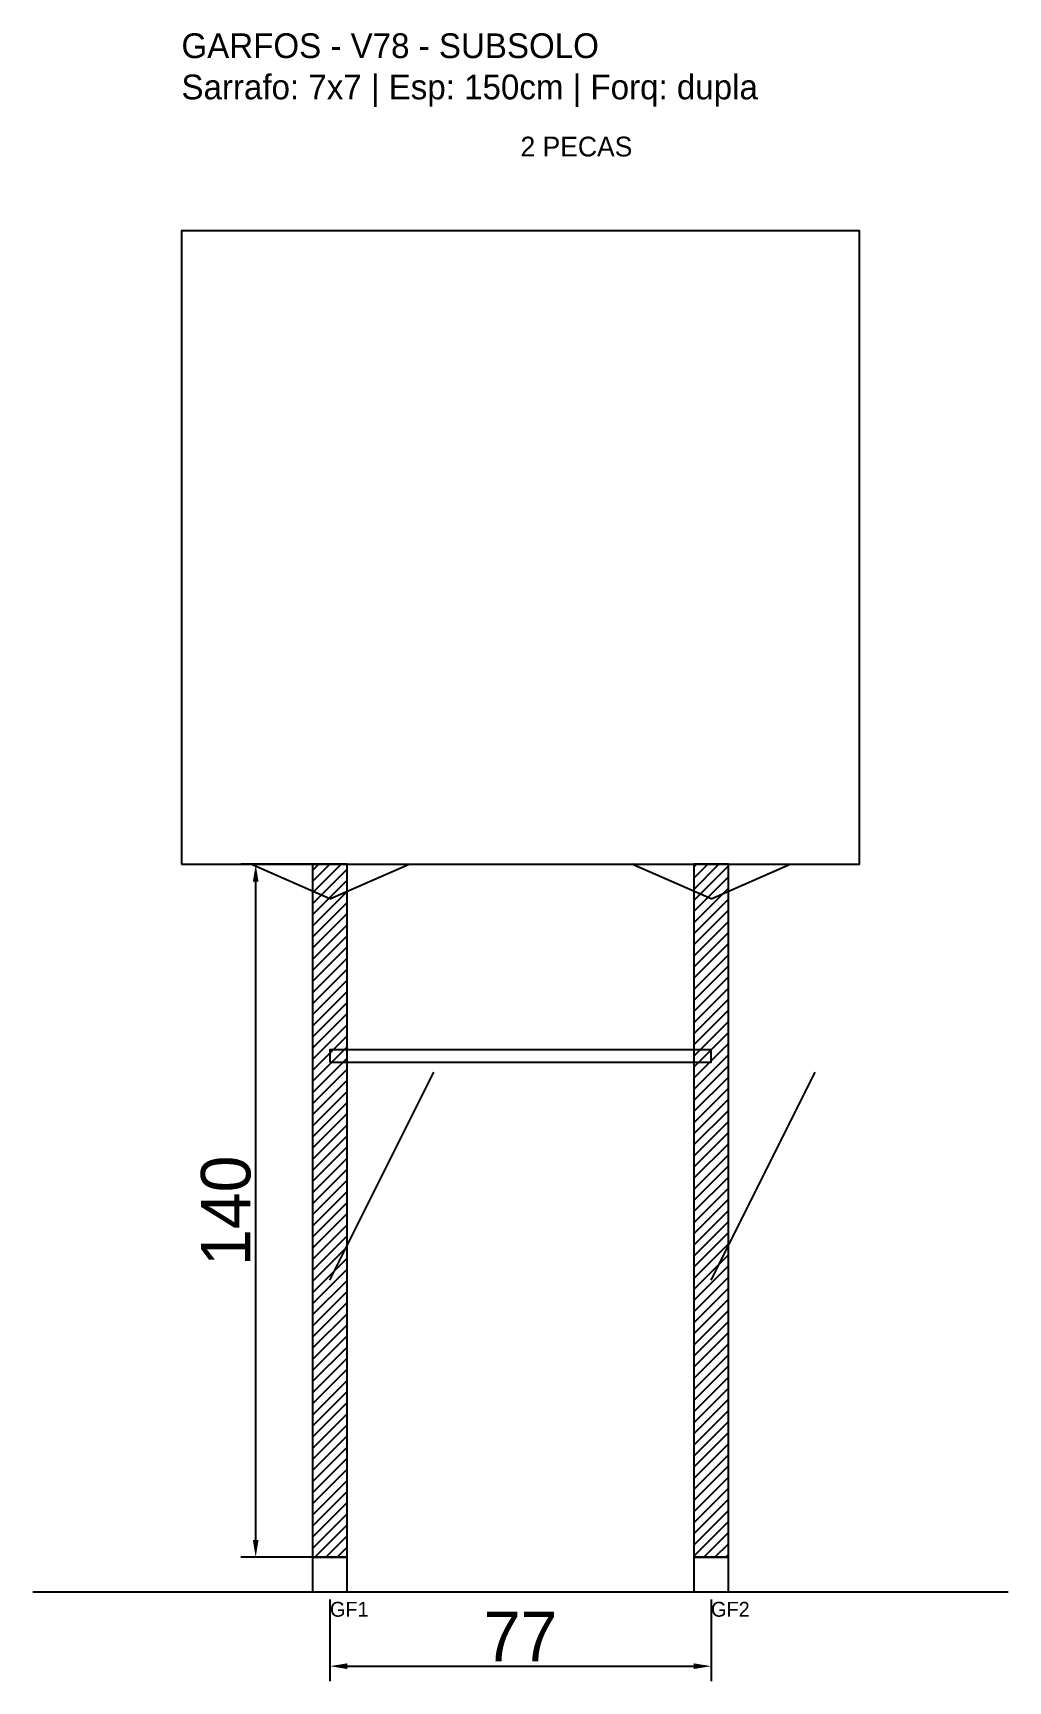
# Model space of a CAD drawing. Header units: metres. Extents: x -30 to 167, y -25 to 308.
import ezdxf

# ---------------------------------------------------------------- set-up
doc = ezdxf.new("R2010")
doc.units = ezdxf.units.M
for name, color, linetype in [('BARRA_ANCORAGEM', 1, 'Continuous'), ('COTA', 241, 'Continuous'), ('GARFOS OK', 3, 'Continuous'), ('NOME DA VIGA', 6, 'Continuous'), ('SARR_7x7', 40, 'Continuous'), ('TIRAS REESCORAMENTO', 252, 'Continuous'), ('VIGAS', 3, 'Continuous')]:
    doc.layers.add(name, color=color, linetype=linetype)
doc.dimstyles.new('EZ DXF', dxfattribs={"dimtxt": 10, "dimasz": 3.5, "dimexe": 3, "dimexo": 1.5, "dimgap": 1, "dimtad": 1, "dimdec": 1, "dimdsep": 46, "dimcen": 2.5, "dimazin": 3, "dimtfac": 1, "dimtmove": 0, "dimatfit": 3})

msp = doc.modelspace()

# ---------------------------------------------------------------- hatches: boundary and pattern name
at = {"layer": 'COTA'}
h = msp.add_hatch(dxfattribs=at)
h.set_pattern_fill('ANSI31', scale=0.5)
h.paths.add_polyline_path([(26.5, 0), (33.5, 0), (33.5, 140), (26.5, 140)])
h = msp.add_hatch(dxfattribs=at)
h.set_pattern_fill('ANSI31', scale=0.5)
h.paths.add_polyline_path([(103.5, 0), (110.5, 0), (110.5, 140), (103.5, 140)])

# ---------------------------------------------------------------- linework, layer by layer
at = {"layer": 'BARRA_ANCORAGEM'}
for p, q in [((30, 56), (51, 98)), ((107, 56), (128, 98))]:
    msp.add_line(p, q, dxfattribs=at)
at = {"layer": 'GARFOS OK'}
for p, q in [((30, 133), (14, 140)), ((14, 140), (46, 140)), ((30, 133), (46, 140)), ((107, 133), (91, 140)), ((91, 140), (123, 140)), ((107, 133), (123, 140))]:
    msp.add_line(p, q, dxfattribs=at)
at = {"layer": 'GARFOS OK', "linetype": 'CONTINUOUS'}
msp.add_line((-30, -7), (167, -7), dxfattribs=at)
at = {"layer": 'GARFOS OK'}
for points in [[(26.5, 0), (33.5, 0), (33.5, 140), (26.5, 140), (26.5, 0)], [(103.5, 0), (110.5, 0), (110.5, 140), (103.5, 140), (103.5, 0)]]:
    msp.add_lwpolyline(points, dxfattribs=at)
at = {"layer": 'SARR_7x7'}
for points in [[(26.5, -7), (33.5, -7), (33.5, 0), (26.5, 0), (26.5, -7)], [(103.5, -7), (110.5, -7), (110.5, 0), (103.5, 0), (103.5, -7)]]:
    msp.add_lwpolyline(points, dxfattribs=at)
at = {"layer": 'TIRAS REESCORAMENTO'}
msp.add_lwpolyline([(30, 100), (107, 100), (107, 102.5), (30, 102.5), (30, 100)], dxfattribs=at)
at = {"layer": 'VIGAS'}
msp.add_lwpolyline([(0, 140), (137, 140), (137, 268), (0, 268), (0, 140)], dxfattribs=at)

# ---------------------------------------------------------------- texts
at = {"layer": 'NOME DA VIGA'}
for s, height, p in [('2 PECAS', 4, (68.5, 283)), ('GF1', 3, (30, -12)), ('GF2', 3, (107, -12))]:
    msp.add_text(s, height=height, dxfattribs=at).set_placement(p)
at = {"layer": 'NOME DA VIGA', "insert": (0, 293), "char_height": 5, "attachment_point": 7}
msp.add_mtext('GARFOS - V78 - SUBSOLO\\PSarrafo: 7x7 | Esp: 150cm | Forq: dupla', dxfattribs=at)

# ---------------------------------------------------------------- dimensions: what is measured, and where the dimension line sits
at = {"layer": 'COTA'}
msp.add_linear_dim(base=(15, 0), p1=(30, 0), p2=(30, 140), angle=90, dimstyle='EZ DXF', dxfattribs=at).render()
msp.add_linear_dim(base=(30, -22), p1=(30, -7), p2=(107, -7), dimstyle='EZ DXF', dxfattribs=at).render()

doc.saveas('drawing.dxf')
